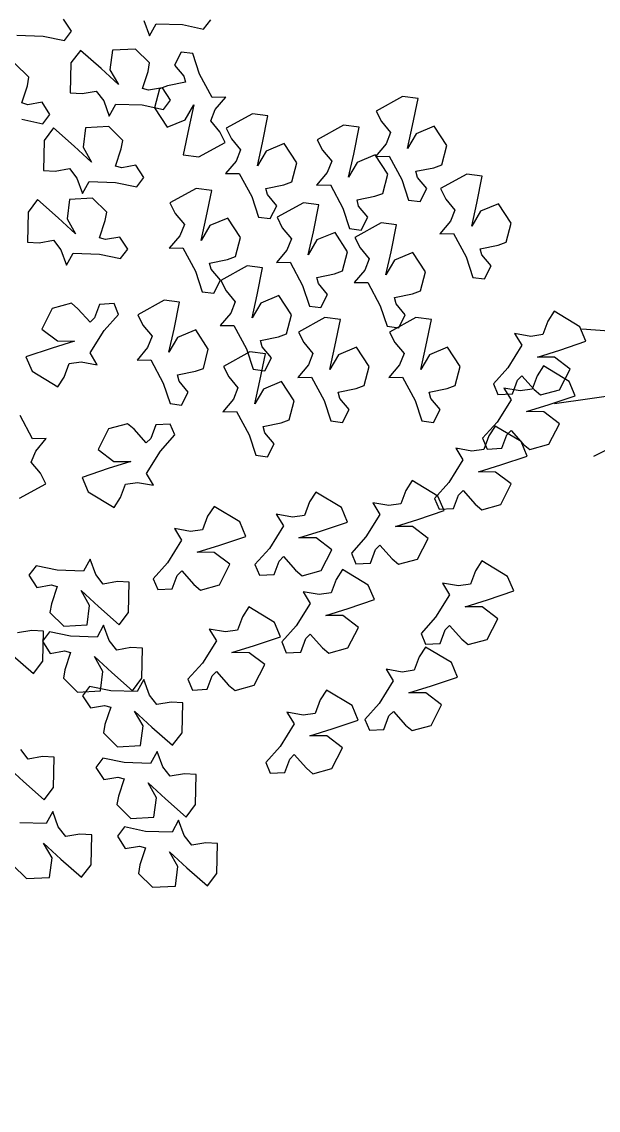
# Model space of a CAD drawing. Header units: inches. Extents: x 99023 to 109265, y 17199 to 18675.
# Drawn here: x 103479.07 to 103483.22, y 18121.96 to 18129.79 of the extents above; entities that cross this region are included whole.
import ezdxf

# ---------------------------------------------------------------- set-up
doc = ezdxf.new("R2010")
doc.units = ezdxf.units.IN
doc.layers.get('0').update_dxf_attribs({"color": 255})
doc.layers.add('HAT', color=8, linetype='Continuous')

# ---------------------------------------------------------------- blocks, each defined once
blk = doc.blocks.new('RTHTRHTRJ')
at = {"layer": 'HAT', "linetype": 'ByBlock'}
h = blk.add_hatch(dxfattribs=at)
h.set_pattern_fill('ANSI37', color=256, scale=15)
h.set_pattern_definition([(45, (-247990.6225, -54534.0869), (-1.325825215, 1.325825215), []), (135, (-247990.6225, -54534.0869), (-1.325825215, -1.325825215), [])])
h.paths.add_polyline_path([(103395.3441, 17979.4388), (103410.3441, 17979.4388), (103410.3441, 17988.4388), (103395.3441, 17988.4388)])
edge = h.paths.add_edge_path()
edge.add_arc((103590.3441, 18066.4388), 6, 0, 360)
edge = h.paths.add_edge_path()
edge.add_arc((103434.3441, 18066.4388), 6, 0, 360)
edge = h.paths.add_edge_path()
edge.add_arc((103590.3441, 18175.9388), 6, 0, 360)
edge = h.paths.add_edge_path()
edge.add_arc((103434.3441, 18175.9388), 6, 0, 360)
edge = h.paths.add_edge_path()
edge.add_arc((103962.3441, 17926.6054), 6, 0, 360)
edge = h.paths.add_edge_path()
edge.add_arc((103962.3441, 17769.4388), 6, 0, 360)
edge = h.paths.add_edge_path()
edge.add_arc((103737.559, 17769.4388), 6, 0, 360)
edge = h.paths.add_edge_path()
edge.add_arc((103879.8441, 17851.9388), 6, 0, 360)
edge = h.paths.add_edge_path()
edge.add_arc((103756.8826, 17851.9388), 6, 0, 360)
edge = h.paths.add_edge_path()
edge.add_arc((103657.8441, 17851.9388), 6, 0, 360)
h.paths.add_polyline_path([(103884.3441, 17979.4388), (103866.3441, 17979.4388), (103866.3441, 17988.4388), (103884.3441, 17988.4388)])
h.paths.add_polyline_path([(103743.3826, 17979.4388), (103761.3826, 17979.4388), (103761.3826, 17988.4388), (103743.3826, 17988.4388)])
h.paths.add_polyline_path([(103578.3441, 17979.4388), (103593.3441, 17979.4388), (103593.3441, 17988.4388), (103578.3441, 17988.4388)])
h.paths.add_polyline_path([(103395.3441, 17847.4388), (103410.3441, 17847.4388), (103410.3441, 17856.4388), (103395.3441, 17856.4388)])
h.paths.add_polyline_path([(103578.3441, 17862.4388), (103578.3441, 17847.4388), (103587.3441, 17847.4388), (103587.3441, 17862.4388)])
h.paths.add_polyline_path([(103875.3441, 18261.4388), (103875.3441, 18243.4388), (103884.3441, 18243.4388), (103884.3441, 18261.4388)])
h.paths.add_polyline_path([(103752.3826, 18261.4388), (103752.3826, 18243.4388), (103761.3826, 18243.4388), (103761.3826, 18261.4388)])
h.paths.add_polyline_path([(103578.3441, 18258.4388), (103578.3441, 18243.4388), (103587.3441, 18243.4388), (103587.3441, 18258.4388)])
h.paths.add_polyline_path([(103494.3441, 18258.4388), (103494.3441, 18243.4388), (103503.3441, 18243.4388), (103503.3441, 18258.4388)])
h.paths.add_polyline_path([(103311.3441, 18258.4388), (103311.3441, 18243.4388), (103320.3441, 18243.4388), (103320.3441, 18258.4388)])
h.paths.add_polyline_path([(103197.3441, 18171.4388), (103215.3441, 18171.4388), (103215.3441, 18180.4388), (103197.3441, 18180.4388)])
h.paths.add_polyline_path([(103206.3441, 18006.4388), (103206.3441, 17991.4388), (103215.3441, 17991.4388), (103215.3441, 18006.4388)])
h.paths.add_polyline_path([(103206.3441, 17862.4388), (103206.3441, 17847.4388), (103215.3441, 17847.4388), (103215.3441, 17862.4388)])
h.paths.add_polyline_path([(103020.3441, 17862.4388), (103020.3441, 17847.4388), (103029.3441, 17847.4388), (103029.3441, 17862.4388)])
h.paths.add_polyline_path([(103020.3441, 18006.4388), (103020.3441, 17991.4388), (103029.3441, 17991.4388), (103029.3441, 18006.4388)])
h.paths.add_polyline_path([(103020.3441, 18189.4388), (103020.3441, 18171.4388), (103029.3441, 18171.4388), (103029.3441, 18189.4388)])
h.paths.add_polyline_path([(103020.3441, 18414.4388), (103020.3441, 18399.4388), (103029.3441, 18399.4388), (103029.3441, 18414.4388)])
h.paths.add_polyline_path([(103311.3441, 18405.4388), (103326.3441, 18405.4388), (103326.3441, 18414.4388), (103311.3441, 18414.4388)])
h.paths.add_polyline_path([(103200.3441, 18405.4388), (103215.3441, 18405.4388), (103215.3441, 18414.4388), (103200.3441, 18414.4388)])
h.paths.add_polyline_path([(103488.3441, 18405.4388), (103503.3441, 18405.4388), (103503.3441, 18414.4388), (103488.3441, 18414.4388)])
h.paths.add_polyline_path([(103578.3441, 18405.4388), (103593.3441, 18405.4388), (103593.3441, 18414.4388), (103578.3441, 18414.4388)])
h.paths.add_polyline_path([(103869.3441, 18405.4388), (103884.3441, 18405.4388), (103884.3441, 18414.4388), (103869.3441, 18414.4388)])
h.paths.add_polyline_path([(103746.3826, 18405.4388), (103761.3826, 18405.4388), (103761.3826, 18414.4388), (103746.3826, 18414.4388)])
blk = doc.blocks.new('z_83')
at = {"color": 92, "linetype": 'Continuous'}
for p, q in [((-222.2, -261.8), (-302.15, -256.44)), ((-236.25, -278.22), (-314.09, -288.96)), ((-241.33, -284.16), (-297.03, -312.02))]:
    blk.add_line(p, q, dxfattribs=at)
blk = doc.blocks.new('z_75')
at = {"color": 16, "linetype": 'Continuous'}
for p, q in [((29.76, 294.67), (22.49, 305.88)), ((96.13, 304.58), (101.26, 290.48)), ((101.26, 290.48), (107.33, 301.48)), ((107.33, 301.48), (131.55, 300.7)), ((131.55, 300.7), (150.95, 296.62)), ((150.95, 296.62), (157.44, 305.18)), ((-20.35, 290.97), (3.87, 290.19)), ((3.87, 290.19), (23.27, 286.11)), ((23.27, 286.11), (29.76, 294.67)), ((37.97, 277.03), (29.29, 265.57)), ((56.92, 260.34), (37.97, 277.03)), ((67.37, 277.14), (65.07, 259.29)), ((88.51, 278.28), (67.37, 277.14)), ((101.37, 265.57), (88.51, 278.28)), ((130.41, 275.54), (124.34, 263.63)), ((141.07, 274.19), (130.41, 275.54)), ((147.24, 255.35), (141.07, 274.19)), ((-9.17, 252.41), (-22.04, 265.11)), ((29.29, 265.57), (28.72, 238.01)), ((72.82, 245.65), (56.92, 260.34)), ((100.07, 257.85), (101.37, 265.57)), ((124.34, 263.63), (132.77, 253.52)), ((-10.47, 244.69), (-9.17, 252.41)), ((65.07, 259.29), (72.82, 245.65)), ((94.78, 242.01), (100.07, 257.85)), ((132.77, 253.52), (134.23, 247.89)), ((158.67, 233.98), (147.24, 255.35)), ((-15.76, 228.84), (-10.47, 244.69)), ((39.49, 237.42), (52.47, 239.66)), ((52.47, 239.66), (59.32, 230.89)), ((100.39, 240.46), (94.78, 242.01)), ((113.36, 242.7), (100.39, 240.46)), ((110.53, 241.81), (105.96, 224.32)), ((117.86, 244.55), (110.53, 241.81)), ((120.63, 231.49), (113.36, 242.7)), ((134.23, 247.89), (117.86, 244.55)), ((28.72, 238.01), (39.49, 237.42)), ((59.32, 230.89), (64.45, 216.79)), ((114.14, 222.93), (120.63, 231.49)), ((171.23, 234.23), (158.67, 233.98)), ((161.59, 222.73), (171.23, 234.23)), ((333.25, 234.66), (309.1, 221.37)), ((347.51, 232.87), (333.25, 234.66)), ((342.53, 208.12), (347.51, 232.87)), ((-10.16, 227.29), (-15.76, 228.84)), ((2.81, 229.54), (-10.16, 227.29)), ((10.09, 218.33), (2.81, 229.54)), ((64.45, 216.79), (70.52, 227.8)), ((70.52, 227.8), (94.74, 227.01)), ((94.74, 227.01), (114.14, 222.93)), ((105.96, 224.32), (117.51, 206.59)), ((134.12, 213.52), (142.06, 227.05)), ((142.06, 227.05), (137.28, 205.93)), ((157.42, 212.42), (161.59, 222.73)), ((309.1, 221.37), (313.97, 211.75)), ((-15.8, 213.85), (3.6, 209.77)), ((3.6, 209.77), (10.09, 218.33)), ((117.51, 206.59), (134.12, 213.52)), ((165.85, 202.3), (157.42, 212.42)), ((195.7, 218.9), (171.55, 205.61)), ((209.97, 217.1), (195.7, 218.9)), ((204.99, 192.35), (209.97, 217.1)), ((313.97, 211.75), (322.4, 201.63)), ((13.4, 206), (4.71, 194.54)), ((32.34, 189.31), (13.4, 206)), ((42.79, 206.11), (40.49, 188.26)), ((63.93, 207.25), (42.79, 206.11)), ((76.79, 194.54), (63.93, 207.25)), ((137.28, 205.93), (132.3, 181.18)), ((170.72, 192.68), (165.85, 202.3)), ((171.55, 205.61), (176.42, 195.98)), ((279.24, 208.39), (255.09, 195.1)), ((293.51, 206.59), (279.24, 208.39)), ((288.53, 181.84), (293.51, 206.59)), ((322.4, 201.63), (318.22, 191.32)), ((337.76, 187), (342.53, 208.12)), ((345.7, 200.53), (337.76, 187)), ((362.31, 207.46), (345.7, 200.53)), ((373.86, 189.73), (362.31, 207.46)), ((4.71, 194.54), (4.14, 166.99)), ((75.49, 186.82), (76.79, 194.54)), ((146.57, 179.39), (170.72, 192.68)), ((176.42, 195.98), (184.85, 185.87)), ((200.21, 171.23), (204.99, 192.35)), ((224.76, 191.7), (208.15, 184.77)), ((236.32, 173.97), (224.76, 191.7)), ((255.09, 195.1), (259.96, 185.47)), ((318.22, 191.32), (308.58, 179.82)), ((369.29, 172.24), (373.86, 189.73)), ((48.24, 174.62), (32.34, 189.31)), ((40.49, 188.26), (48.24, 174.62)), ((70.21, 170.98), (75.49, 186.82)), ((132.3, 181.18), (146.57, 179.39)), ((184.85, 185.87), (180.68, 175.55)), ((208.15, 184.77), (200.21, 171.23)), ((259.96, 185.47), (268.39, 175.36)), ((283.75, 160.72), (288.53, 181.84)), ((308.3, 181.19), (291.69, 174.26)), ((319.86, 163.46), (308.3, 181.19)), ((308.58, 179.82), (321.15, 180.07)), ((321.15, 180.07), (332.58, 158.7)), ((75.81, 169.43), (70.21, 170.98)), ((88.78, 171.67), (75.81, 169.43)), ((96.05, 160.46), (88.78, 171.67)), ((180.68, 175.55), (171.04, 164.05)), ((231.74, 156.47), (236.32, 173.97)), ((268.39, 175.36), (264.22, 165.04)), ((291.69, 174.26), (283.75, 160.72)), ((361.95, 169.5), (369.29, 172.24)), ((4.14, 166.99), (14.91, 166.39)), ((14.91, 166.39), (27.89, 168.63)), ((27.89, 168.63), (34.74, 159.86)), ((34.74, 159.86), (39.87, 145.77)), ((89.56, 151.9), (96.05, 160.46)), ((171.04, 164.05), (183.6, 164.3)), ((183.6, 164.3), (195.03, 142.93)), ((264.22, 165.04), (254.58, 153.55)), ((315.28, 145.96), (319.86, 163.46)), ((345.58, 166.16), (361.95, 169.5)), ((347.05, 160.53), (345.58, 166.16)), ((355.48, 150.42), (347.05, 160.53)), ((392.21, 163.63), (368.06, 150.34)), ((406.47, 161.84), (392.21, 163.63)), ((401.49, 137.09), (406.47, 161.84)), ((39.87, 145.77), (45.94, 156.77)), ((45.94, 156.77), (70.16, 155.98)), ((70.16, 155.98), (89.56, 151.9)), ((144.12, 150.46), (119.97, 137.18)), ((158.38, 148.67), (144.12, 150.46)), ((208.04, 150.39), (224.41, 153.74)), ((209.5, 144.77), (208.04, 150.39)), ((224.41, 153.74), (231.74, 156.47)), ((254.58, 153.55), (267.14, 153.79)), ((267.14, 153.79), (278.57, 132.42)), ((332.58, 158.7), (338.74, 139.85)), ((349.4, 138.52), (355.48, 150.42)), ((368.06, 150.34), (372.93, 140.72)), ((-1.32, 140.22), (-10, 128.77)), ((17.62, 123.54), (-1.32, 140.22)), ((28.08, 140.34), (25.78, 122.49)), ((49.21, 141.48), (28.08, 140.34)), ((62.08, 128.77), (49.21, 141.48)), ((153.41, 123.92), (158.38, 148.67)), ((195.03, 142.93), (201.2, 124.09)), ((217.93, 134.65), (209.5, 144.77)), ((291.58, 139.89), (307.95, 143.23)), ((293.04, 134.26), (291.58, 139.89)), ((307.95, 143.23), (315.28, 145.96)), ((338.74, 139.85), (349.4, 138.52)), ((372.93, 140.72), (381.36, 130.61)), ((119.97, 137.18), (124.84, 127.55)), ((211.86, 122.75), (217.93, 134.65)), ((242.37, 137.3), (218.23, 124.01)), ((256.64, 135.51), (242.37, 137.3)), ((251.66, 110.76), (256.64, 135.51)), ((278.57, 132.42), (284.74, 113.58)), ((301.47, 124.15), (293.04, 134.26)), ((381.36, 130.61), (377.19, 120.29)), ((396.72, 115.97), (401.49, 137.09)), ((421.27, 136.43), (404.66, 129.5)), ((432.82, 118.7), (421.27, 136.43)), ((-10, 128.77), (-10.57, 101.21)), ((33.53, 108.84), (17.62, 123.54)), ((25.78, 122.49), (33.53, 108.84)), ((55.49, 105.2), (60.78, 121.05)), ((60.78, 121.05), (62.08, 128.77)), ((124.84, 127.55), (133.27, 117.44)), ((148.63, 102.8), (153.41, 123.92)), ((173.18, 123.26), (156.57, 116.34)), ((184.73, 105.53), (173.18, 123.26)), ((201.2, 124.09), (211.86, 122.75)), ((218.23, 124.01), (223.09, 114.39)), ((295.4, 112.24), (301.47, 124.15)), ((377.19, 120.29), (367.55, 108.79)), ((404.66, 129.5), (396.72, 115.97)), ((133.27, 117.44), (129.1, 107.12)), ((156.57, 116.34), (148.63, 102.8)), ((223.09, 114.39), (231.52, 104.27)), ((246.88, 89.64), (251.66, 110.76)), ((271.43, 110.1), (254.83, 103.17)), ((282.99, 92.37), (271.43, 110.1)), ((284.74, 113.58), (295.4, 112.24)), ((313.63, 118.88), (289.48, 105.59)), ((327.89, 117.08), (313.63, 118.88)), ((322.91, 92.34), (327.89, 117.08)), ((428.25, 101.21), (432.82, 118.7)), ((-10.57, 101.21), (0.2, 100.61)), ((0.2, 100.61), (13.17, 102.86)), ((13.17, 102.86), (20.02, 94.09)), ((61.09, 103.65), (55.49, 105.2)), ((74.07, 105.9), (61.09, 103.65)), ((81.34, 94.69), (74.07, 105.9)), ((129.1, 107.12), (119.46, 95.62)), ((180.16, 88.04), (184.73, 105.53)), ((231.52, 104.27), (227.35, 93.96)), ((254.83, 103.17), (246.88, 89.64)), ((289.48, 105.59), (294.35, 95.96)), ((367.55, 108.79), (380.11, 109.04)), ((380.11, 109.04), (391.54, 87.67)), ((420.92, 98.47), (428.25, 101.21)), ((20.02, 94.09), (25.16, 79.99)), ((25.16, 79.99), (31.23, 90.99)), ((31.23, 90.99), (55.45, 90.21)), ((55.45, 90.21), (74.85, 86.13)), ((74.85, 86.13), (81.34, 94.69)), ((119.46, 95.62), (132.02, 95.87)), ((132.02, 95.87), (143.45, 74.5)), ((227.35, 93.96), (217.71, 82.46)), ((278.42, 74.87), (282.99, 92.37)), ((294.35, 95.96), (302.78, 85.85)), ((318.14, 71.21), (322.91, 92.34)), ((342.69, 91.68), (326.08, 84.75)), ((354.24, 73.95), (342.69, 91.68)), ((404.55, 95.13), (420.92, 98.47)), ((406.01, 89.5), (404.55, 95.13)), ((156.46, 81.96), (172.83, 85.31)), ((157.92, 76.34), (156.46, 81.96)), ((172.83, 85.31), (180.16, 88.04)), ((217.71, 82.46), (230.28, 82.71)), ((230.28, 82.71), (241.71, 61.34)), ((302.78, 85.85), (298.61, 75.53)), ((326.08, 84.75), (318.14, 71.21)), ((391.54, 87.67), (397.71, 68.83)), ((414.44, 79.39), (406.01, 89.5)), ((143.45, 74.5), (149.62, 55.66)), ((166.35, 66.22), (157.92, 76.34)), ((190.8, 79.43), (166.65, 66.15)), ((205.06, 77.64), (190.8, 79.43)), ((200.08, 52.89), (205.06, 77.64)), ((254.71, 68.8), (271.08, 72.14)), ((271.08, 72.14), (278.42, 74.87)), ((298.61, 75.53), (288.97, 64.04)), ((349.67, 56.45), (354.24, 73.95)), ((408.37, 67.49), (414.44, 79.39)), ((160.28, 54.32), (166.35, 66.22)), ((166.65, 66.15), (171.51, 56.52)), ((241.71, 61.34), (247.87, 42.49)), ((256.17, 63.17), (254.71, 68.8)), ((264.6, 53.06), (256.17, 63.17)), ((288.97, 64.04), (301.53, 64.29)), ((301.53, 64.29), (312.96, 42.91)), ((397.71, 68.83), (408.37, 67.49)), ((149.62, 55.66), (160.28, 54.32)), ((171.51, 56.52), (179.95, 46.41)), ((195.31, 31.77), (200.08, 52.89)), ((219.85, 52.23), (203.25, 45.31)), ((231.41, 34.5), (219.85, 52.23)), ((258.53, 41.15), (264.6, 53.06)), ((325.97, 50.38), (342.33, 53.72)), ((327.43, 44.75), (325.97, 50.38)), ((342.33, 53.72), (349.67, 56.45)), ((12.22, 40.36), (2.65, 21.48)), ((29.66, 45.14), (12.22, 40.36)), ((35.69, 40.16), (29.66, 45.14)), ((46.77, 27.66), (35.69, 40.16)), ((55.46, 44.09), (50.92, 31.73)), ((68.8, 44.78), (55.46, 44.09)), ((72.97, 34.88), (68.8, 44.78)), ((114.64, 47.85), (90.49, 34.56)), ((128.9, 46.05), (114.64, 47.85)), ((123.92, 21.3), (128.9, 46.05)), ((179.95, 46.41), (175.78, 36.09)), ((203.25, 45.31), (195.31, 31.77)), ((247.87, 42.49), (258.53, 41.15)), ((312.96, 42.91), (319.12, 24.07)), ((335.86, 34.64), (327.43, 44.75)), ((50.92, 31.73), (46.77, 27.66)), ((59.74, 20.12), (72.97, 34.88)), ((90.49, 34.56), (95.36, 24.93)), ((175.78, 36.09), (166.13, 24.59)), ((226.84, 17.01), (231.41, 34.5)), ((262.05, 32.03), (237.9, 18.74)), ((276.31, 30.23), (262.05, 32.03)), ((271.33, 5.48), (276.31, 30.23)), ((345.53, 32.03), (321.39, 18.74)), ((329.78, 22.73), (335.86, 34.64)), ((359.8, 30.23), (345.53, 32.03)), ((354.82, 5.48), (359.8, 30.23)), ((472.37, 37.73), (466.47, 28.7)), ((495.95, 23.46), (472.37, 37.73)), ((2.65, 21.48), (16.95, 10.57)), ((46.95, -0.46), (59.74, 20.12)), ((95.36, 24.93), (103.79, 14.82)), ((119.15, 0.18), (123.92, 21.3)), ((143.7, 20.65), (127.09, 13.72)), ((155.25, 2.92), (143.7, 20.65)), ((166.13, 24.59), (178.7, 24.84)), ((178.7, 24.84), (190.13, 3.47)), ((319.12, 24.07), (329.78, 22.73)), ((466.47, 28.7), (461.92, 16.34)), ((501.53, 10.21), (495.95, 23.46)), ((32.64, 10.46), (11.96, 4.03)), ((16.95, 10.57), (32.64, 10.46)), ((103.79, 14.82), (99.62, 4.5)), ((127.09, 13.72), (119.15, 0.18)), ((203.13, 10.93), (219.5, 14.28)), ((204.6, 5.31), (203.13, 10.93)), ((219.5, 14.28), (226.84, 17.01)), ((237.9, 18.74), (242.77, 9.11)), ((321.39, 18.74), (326.25, 9.11)), ((450.9, 14.79), (436.13, 17.39)), ((436.13, 17.39), (442.62, 6.64)), ((461.92, 16.34), (450.9, 14.79)), ((477.61, 2.15), (501.53, 10.21)), ((11.96, 4.03), (-11.96, -4.03)), ((99.62, 4.5), (89.98, -6.99)), ((150.68, -14.58), (155.25, 2.92)), ((193.27, 0.49), (169.13, -12.79)), ((190.13, 3.47), (196.3, -15.37)), ((207.54, -1.3), (193.27, 0.49)), ((213.03, -4.81), (204.6, 5.31)), ((242.77, 9.11), (251.2, -1)), ((266.56, -15.64), (271.33, 5.48)), ((291.11, 4.83), (274.5, -2.1)), ((302.66, -12.91), (291.11, 4.83)), ((326.25, 9.11), (334.68, -1)), ((350.04, -15.64), (354.82, 5.48)), ((374.59, 4.83), (357.98, -2.1)), ((386.15, -12.91), (374.59, 4.83)), ((442.62, 6.64), (429.83, -13.95)), ((456.93, -4.28), (477.61, 2.15)), ((-11.96, -4.03), (-6.38, -17.28)), ((27.65, -10.16), (38.67, -8.61)), ((38.67, -8.61), (53.44, -11.22)), ((53.44, -11.22), (46.95, -0.46)), ((89.98, -6.99), (102.54, -6.74)), ((102.54, -6.74), (113.97, -28.12)), ((202.56, -26.05), (207.54, -1.3)), ((206.95, -16.71), (213.03, -4.81)), ((251.2, -1), (247.03, -11.32)), ((274.5, -2.1), (266.56, -15.64)), ((334.68, -1), (330.51, -11.32)), ((357.98, -2.1), (350.04, -15.64)), ((472.62, -4.39), (456.93, -4.28)), ((486.93, -15.31), (472.62, -4.39)), ((-6.38, -17.28), (17.2, -31.55)), ((23.1, -22.52), (27.65, -10.16)), ((126.98, -20.66), (143.35, -17.31)), ((143.35, -17.31), (150.68, -14.58)), ((169.13, -12.79), (173.99, -22.42)), ((196.3, -15.37), (206.95, -16.71)), ((247.03, -11.32), (237.39, -22.82)), ((298.09, -30.4), (302.66, -12.91)), ((330.51, -11.32), (320.87, -22.82)), ((381.57, -30.4), (386.15, -12.91)), ((429.83, -13.95), (416.59, -28.71)), ((462.56, -12.28), (456.66, -21.31)), ((486.14, -26.55), (462.56, -12.28)), ((477.35, -34.18), (486.93, -15.31)), ((17.2, -31.55), (23.1, -22.52)), ((113.97, -28.12), (120.14, -46.96)), ((128.44, -26.28), (126.98, -20.66)), ((136.87, -36.39), (128.44, -26.28)), ((173.99, -22.42), (182.42, -32.53)), ((197.79, -47.17), (202.56, -26.05)), ((222.33, -26.71), (205.72, -33.63)), ((233.89, -44.44), (222.33, -26.71)), ((237.39, -22.82), (249.95, -22.57)), ((249.95, -22.57), (261.38, -43.94)), ((320.87, -22.82), (333.43, -22.57)), ((333.43, -22.57), (344.87, -43.94)), ((416.59, -28.71), (420.77, -38.61)), ((434.11, -37.91), (438.65, -25.56)), ((438.65, -25.56), (442.8, -21.48)), ((442.8, -21.48), (453.87, -33.98)), ((456.66, -21.31), (452.12, -33.67)), ((491.72, -39.8), (486.14, -26.55)), ((130.8, -48.3), (136.87, -36.39)), ((182.42, -32.53), (178.26, -42.85)), ((205.72, -33.63), (197.79, -47.17)), ((274.39, -36.48), (290.75, -33.13)), ((275.85, -42.1), (274.39, -36.48)), ((290.75, -33.13), (298.09, -30.4)), ((357.87, -36.48), (374.24, -33.13)), ((359.34, -42.1), (357.87, -36.48)), ((374.24, -33.13), (381.57, -30.4)), ((420.77, -38.61), (434.11, -37.91)), ((441.1, -35.21), (426.32, -32.61)), ((426.32, -32.61), (432.81, -43.37)), ((452.12, -33.67), (441.1, -35.21)), ((453.87, -33.98), (459.91, -38.97)), ((459.91, -38.97), (477.35, -34.18)), ((467.8, -47.86), (491.72, -39.8)), ((120.14, -46.96), (130.8, -48.3)), ((178.26, -42.85), (168.61, -54.35)), ((229.32, -61.93), (233.89, -44.44)), ((261.38, -43.94), (267.55, -62.78)), ((284.28, -52.22), (275.85, -42.1)), ((344.87, -43.94), (351.03, -62.78)), ((367.76, -52.22), (359.34, -42.1)), ((432.81, -43.37), (420.02, -63.95)), ((447.12, -54.29), (467.8, -47.86)), ((-5.88, -79.19), (-17.31, -57.81)), ((168.61, -54.35), (181.18, -54.1)), ((181.18, -54.1), (192.61, -75.47)), ((278.2, -64.12), (284.28, -52.22)), ((361.69, -64.12), (367.76, -52.22)), ((462.81, -54.4), (447.12, -54.29)), ((477.12, -65.32), (462.81, -54.4)), ((81.24, -65.38), (63.8, -70.17)), ((87.27, -70.37), (81.24, -65.38)), ((107.04, -66.44), (102.49, -78.79)), ((120.38, -65.74), (107.04, -66.44)), ((124.55, -75.65), (120.38, -65.74)), ((205.61, -68.01), (221.98, -64.67)), ((207.08, -73.64), (205.61, -68.01)), ((221.98, -64.67), (229.32, -61.93)), ((267.55, -62.78), (278.2, -64.12)), ((351.03, -62.78), (361.69, -64.12)), ((420.02, -63.95), (406.79, -78.71)), ((418.36, -67.55), (412.46, -76.57)), ((441.95, -81.82), (418.36, -67.55)), ((467.54, -84.19), (477.12, -65.32)), ((6.68, -78.94), (-5.88, -79.19)), ((-2.96, -90.43), (6.68, -78.94)), ((63.8, -70.17), (54.22, -89.05)), ((98.35, -82.87), (87.27, -70.37)), ((102.49, -78.79), (98.35, -82.87)), ((111.32, -90.41), (124.55, -75.65)), ((192.61, -75.47), (198.77, -94.31)), ((215.51, -83.75), (207.08, -73.64)), ((406.79, -78.71), (410.96, -88.62)), ((412.46, -76.57), (407.92, -88.93)), ((424.3, -87.92), (428.85, -75.57)), ((428.85, -75.57), (432.99, -71.49)), ((432.99, -71.49), (444.07, -83.99)), ((54.22, -89.05), (68.53, -99.96)), ((209.43, -95.65), (215.51, -83.75)), ((396.9, -90.48), (382.12, -87.88)), ((382.12, -87.88), (388.62, -98.64)), ((407.92, -88.93), (396.9, -90.48)), ((410.96, -88.62), (424.3, -87.92)), ((447.53, -95.06), (441.95, -81.82)), ((444.07, -83.99), (450.1, -88.98)), ((450.1, -88.98), (467.54, -84.19)), ((-7.13, -100.75), (-2.96, -90.43)), ((98.52, -110.99), (111.32, -90.41)), ((198.77, -94.31), (209.43, -95.65)), ((388.62, -98.64), (375.83, -119.22)), ((423.6, -103.13), (447.53, -95.06)), ((1.3, -110.86), (-7.13, -100.75)), ((63.54, -106.5), (39.62, -114.56)), ((84.22, -100.07), (63.54, -106.5)), ((68.53, -99.96), (84.22, -100.07)), ((402.92, -109.55), (423.6, -103.13)), ((418.62, -109.66), (402.92, -109.55)), ((432.92, -120.58), (418.62, -109.66)), ((6.17, -120.49), (1.3, -110.86)), ((39.62, -114.56), (45.2, -127.81)), ((79.22, -120.69), (90.24, -119.14)), ((90.24, -119.14), (105.02, -121.75)), ((105.02, -121.75), (98.52, -110.99)), ((342.21, -117.56), (336.31, -126.59)), ((365.79, -131.82), (342.21, -117.56)), ((375.83, -119.22), (362.59, -133.98)), ((-17.98, -133.78), (6.17, -120.49)), ((45.2, -127.81), (68.78, -142.08)), ((74.68, -133.05), (79.22, -120.69)), ((253.82, -128.07), (247.92, -137.09)), ((277.4, -142.34), (253.82, -128.07)), ((336.31, -126.59), (331.76, -138.94)), ((384.65, -130.83), (388.79, -126.75)), ((388.79, -126.75), (399.87, -139.26)), ((423.34, -139.46), (432.92, -120.58)), ((68.78, -142.08), (74.68, -133.05)), ((247.92, -137.09), (243.37, -149.45)), ((320.74, -140.49), (305.97, -137.89)), ((305.97, -137.89), (312.46, -148.64)), ((331.76, -138.94), (320.74, -140.49)), ((362.59, -133.98), (366.76, -143.88)), ((371.37, -145.07), (365.79, -131.82)), ((380.11, -143.19), (384.65, -130.83)), ((399.87, -139.26), (405.9, -144.24)), ((405.9, -144.24), (423.34, -139.46)), ((160.47, -141.23), (154.57, -150.26)), ((184.05, -155.5), (160.47, -141.23)), ((232.35, -151), (217.57, -148.4)), ((217.57, -148.4), (224.07, -159.16)), ((243.37, -149.45), (232.35, -151)), ((282.98, -155.58), (277.4, -142.34)), ((312.46, -148.64), (299.67, -169.23)), ((347.45, -153.14), (371.37, -145.07)), ((366.76, -143.88), (380.11, -143.19)), ((154.57, -150.26), (150.02, -162.62)), ((189.63, -168.75), (184.05, -155.5)), ((224.07, -159.16), (211.28, -179.74)), ((259.05, -163.65), (282.98, -155.58)), ((326.77, -159.56), (347.45, -153.14)), ((342.46, -159.67), (326.77, -159.56)), ((356.76, -170.59), (342.46, -159.67)), ((139, -164.17), (124.22, -161.57)), ((124.22, -161.57), (130.72, -172.32)), ((150.02, -162.62), (139, -164.17)), ((165.71, -176.82), (189.63, -168.75)), ((238.38, -170.07), (259.05, -163.65)), ((299.67, -169.23), (286.43, -183.99)), ((130.72, -172.32), (117.93, -192.91)), ((145.03, -183.24), (165.71, -176.82)), ((254.07, -170.18), (238.38, -170.07)), ((268.37, -181.1), (254.07, -170.18)), ((308.49, -180.84), (312.64, -176.76)), ((312.64, -176.76), (323.72, -189.26)), ((347.19, -189.46), (356.76, -170.59)), ((46.98, -189.6), (40.91, -200.6)), ((52.11, -203.7), (46.98, -189.6)), ((160.72, -183.35), (145.03, -183.24)), ((175.02, -194.27), (160.72, -183.35)), ((211.28, -179.74), (198.04, -194.5)), ((220.1, -191.35), (224.25, -187.27)), ((224.25, -187.27), (235.32, -199.78)), ((258.8, -199.98), (268.37, -181.1)), ((286.43, -183.99), (290.61, -193.89)), ((303.95, -193.2), (308.49, -180.84)), ((323.72, -189.26), (329.75, -194.25)), ((329.75, -194.25), (347.19, -189.46)), ((-2.71, -195.73), (-9.2, -204.29)), ((16.69, -199.81), (-2.71, -195.73)), ((117.93, -192.91), (104.69, -207.67)), ((165.44, -213.14), (175.02, -194.27)), ((198.04, -194.5), (202.21, -204.4)), ((215.56, -203.71), (220.1, -191.35)), ((278.34, -199.15), (272.44, -208.18)), ((301.92, -213.42), (278.34, -199.15)), ((290.61, -193.89), (303.95, -193.2)), ((406.08, -191.24), (400.17, -200.27)), ((429.66, -205.51), (406.08, -191.24)), ((-9.2, -204.29), (-1.93, -215.51)), ((40.91, -200.6), (16.69, -199.81)), ((58.96, -212.46), (52.11, -203.7)), ((104.69, -207.67), (108.86, -217.57)), ((122.21, -216.88), (126.75, -204.52)), ((126.75, -204.52), (130.89, -200.44)), ((130.89, -200.44), (141.97, -212.94)), ((202.21, -204.4), (215.56, -203.71)), ((235.32, -199.78), (241.36, -204.76)), ((241.36, -204.76), (258.8, -199.98)), ((272.44, -208.18), (267.9, -220.54)), ((400.17, -200.27), (395.63, -212.63)), ((435.24, -218.76), (429.66, -205.51)), ((-1.93, -215.51), (11.04, -213.26)), ((11.04, -213.26), (16.65, -214.81)), ((16.65, -214.81), (11.36, -230.66)), ((46.36, -232.09), (38.61, -218.45)), ((38.61, -218.45), (54.51, -233.15)), ((71.94, -210.22), (58.96, -212.46)), ((82.71, -210.82), (71.94, -210.22)), ((82.14, -238.38), (82.71, -210.82)), ((108.86, -217.57), (122.21, -216.88)), ((141.97, -212.94), (148.01, -217.93)), ((148.01, -217.93), (165.44, -213.14)), ((256.87, -222.09), (242.1, -219.49)), ((242.1, -219.49), (248.59, -230.24)), ((307.5, -226.67), (301.92, -213.42)), ((384.61, -214.18), (369.83, -211.58)), ((369.83, -211.58), (376.33, -222.33)), ((395.63, -212.63), (384.61, -214.18)), ((411.31, -226.82), (435.24, -218.76)), ((267.9, -220.54), (256.87, -222.09)), ((283.58, -234.74), (307.5, -226.67)), ((376.33, -222.33), (363.54, -242.92)), ((390.63, -233.25), (411.31, -226.82)), ((11.36, -230.66), (10.06, -238.38)), ((10.06, -238.38), (22.92, -251.08)), ((44.06, -249.94), (46.36, -232.09)), ((54.51, -233.15), (73.46, -249.83)), ((73.46, -249.83), (82.14, -238.38)), ((192.37, -233.34), (186.47, -242.37)), ((215.96, -247.61), (192.37, -233.34)), ((248.59, -230.24), (235.8, -250.83)), ((262.9, -241.16), (283.58, -234.74)), ((406.33, -233.36), (390.63, -233.25)), ((420.63, -244.28), (406.33, -233.36)), ((186.47, -242.37), (181.93, -254.73)), ((221.54, -260.86), (215.96, -247.61)), ((278.59, -241.27), (262.9, -241.16)), ((292.9, -252.19), (278.59, -241.27)), ((363.54, -242.92), (350.3, -257.68)), ((411.05, -263.15), (420.63, -244.28)), ((-6.7, -254.97), (-19.67, -257.22)), ((4.07, -255.57), (-6.7, -254.97)), ((9.58, -256.25), (3.09, -264.81)), ((3.51, -283.13), (4.07, -255.57)), ((28.98, -260.33), (9.58, -256.25)), ((22.92, -251.08), (44.06, -249.94)), ((59.27, -250.12), (53.2, -261.12)), ((64.4, -264.21), (59.27, -250.12)), ((170.91, -256.28), (156.13, -253.67)), ((156.13, -253.67), (162.63, -264.43)), ((181.93, -254.73), (170.91, -256.28)), ((235.8, -250.83), (222.57, -265.59)), ((244.63, -262.44), (248.77, -258.36)), ((248.77, -258.36), (259.85, -270.86)), ((283.32, -271.06), (292.9, -252.19)), ((350.3, -257.68), (354.47, -267.58)), ((367.82, -266.89), (372.36, -254.53)), ((372.36, -254.53), (376.5, -250.45)), ((376.5, -250.45), (387.58, -262.95)), ((3.09, -264.81), (10.36, -276.03)), ((53.2, -261.12), (28.98, -260.33)), ((71.25, -272.98), (64.4, -264.21)), ((162.63, -264.43), (149.83, -285.01)), ((176.93, -275.35), (197.61, -268.92)), ((197.61, -268.92), (221.54, -260.86)), ((222.57, -265.59), (226.74, -275.49)), ((240.08, -274.8), (244.63, -262.44)), ((354.47, -267.58), (367.82, -266.89)), ((387.58, -262.95), (393.62, -267.94)), ((393.62, -267.94), (411.05, -263.15)), ((-24.12, -277.9), (-5.18, -294.58)), ((10.36, -276.03), (23.33, -273.78)), ((23.33, -273.78), (28.93, -275.33)), ((28.93, -275.33), (23.65, -291.17)), ((58.65, -292.61), (50.9, -278.97)), ((50.9, -278.97), (66.8, -293.67)), ((84.23, -270.74), (71.25, -272.98)), ((94.99, -271.34), (84.23, -270.74)), ((94.43, -298.89), (94.99, -271.34)), ((192.63, -275.46), (176.93, -275.35)), ((206.93, -286.38), (192.63, -275.46)), ((226.74, -275.49), (240.08, -274.8)), ((259.85, -270.86), (265.88, -275.85)), ((265.88, -275.85), (283.32, -271.06)), ((348.59, -279.21), (344.05, -291.57)), ((354.5, -270.19), (348.59, -279.21)), ((378.08, -284.45), (354.5, -270.19)), ((-5.18, -294.58), (3.51, -283.13)), ((149.83, -285.01), (136.6, -299.78)), ((197.35, -305.25), (206.93, -286.38)), ((383.66, -297.7), (378.08, -284.45)), ((23.65, -291.17), (22.34, -298.89)), ((22.34, -298.89), (35.21, -311.6)), ((56.35, -310.46), (58.65, -292.61)), ((66.8, -293.67), (85.74, -310.35)), ((85.74, -310.35), (94.43, -298.89)), ((154.12, -308.98), (158.66, -296.62)), ((158.66, -296.62), (162.8, -292.55)), ((162.8, -292.55), (173.88, -305.05)), ((333.03, -293.12), (318.25, -290.52)), ((318.25, -290.52), (324.75, -301.27)), ((344.05, -291.57), (333.03, -293.12)), ((359.73, -305.77), (383.66, -297.7)), ((46.39, -306.26), (39.9, -314.82)), ((65.79, -310.34), (46.39, -306.26)), ((96.08, -300.13), (90.01, -311.13)), ((101.21, -314.22), (96.08, -300.13)), ((136.6, -299.78), (140.77, -309.68)), ((140.77, -309.68), (154.12, -308.98)), ((173.88, -305.05), (179.91, -310.04)), ((179.91, -310.04), (197.35, -305.25)), ((324.75, -301.27), (311.96, -321.86)), ((339.05, -312.19), (359.73, -305.77)), ((35.21, -311.6), (56.35, -310.46)), ((39.9, -314.82), (47.17, -326.04)), ((90.01, -311.13), (65.79, -310.34)), ((108.06, -322.99), (101.21, -314.22)), ((257.72, -318.71), (253.18, -331.07)), ((263.63, -309.68), (257.72, -318.71)), ((287.21, -323.95), (263.63, -309.68)), ((354.75, -312.3), (339.05, -312.19)), ((369.05, -323.22), (354.75, -312.3)), ((47.17, -326.04), (60.14, -323.79)), ((60.14, -323.79), (65.74, -325.34)), ((65.74, -325.34), (60.46, -341.19)), ((95.46, -342.62), (87.71, -328.98)), ((87.71, -328.98), (103.61, -343.67)), ((121.04, -320.75), (108.06, -322.99)), ((131.81, -321.35), (121.04, -320.75)), ((131.24, -348.9), (131.81, -321.35)), ((292.79, -337.2), (287.21, -323.95)), ((311.96, -321.86), (298.72, -336.62)), ((320.78, -333.47), (324.92, -329.39)), ((324.92, -329.39), (336, -341.89)), ((359.47, -342.09), (369.05, -323.22)), ((242.16, -332.62), (227.38, -330.02)), ((227.38, -330.02), (233.88, -340.77)), ((253.18, -331.07), (242.16, -332.62)), ((268.86, -345.26), (292.79, -337.2)), ((298.72, -336.62), (302.89, -346.52)), ((316.24, -345.83), (320.78, -333.47)), ((60.46, -341.19), (59.16, -348.9)), ((59.16, -348.9), (72.02, -361.61)), ((93.16, -360.47), (95.46, -342.62)), ((103.61, -343.67), (122.56, -360.36)), ((122.56, -360.36), (131.24, -348.9)), ((233.88, -340.77), (221.09, -361.36)), ((248.18, -351.69), (268.86, -345.26)), ((302.89, -346.52), (316.24, -345.83)), ((336, -341.89), (342.04, -346.88)), ((342.04, -346.88), (359.47, -342.09)), ((263.88, -351.8), (248.18, -351.69)), ((278.18, -362.72), (263.88, -351.8)), ((-9.81, -373), (-16.66, -364.23)), ((72.02, -361.61), (93.16, -360.47)), ((108.37, -365.9), (102.3, -376.9)), ((113.5, -380), (108.37, -365.9)), ((221.09, -361.36), (207.85, -376.12)), ((229.91, -372.97), (234.05, -368.89)), ((234.05, -368.89), (245.13, -381.39)), ((268.6, -381.59), (278.18, -362.72)), ((-30.17, -378.98), (-14.26, -393.68)), ((3.16, -370.76), (-9.81, -373)), ((13.94, -371.36), (3.16, -370.76)), ((13.37, -398.91), (13.94, -371.36)), ((58.68, -372.03), (52.19, -380.6)), ((78.08, -376.12), (58.68, -372.03)), ((102.3, -376.9), (78.08, -376.12)), ((207.85, -376.12), (212.02, -386.02)), ((225.37, -385.32), (229.91, -372.97)), ((52.19, -380.6), (59.46, -391.81)), ((120.35, -388.77), (113.5, -380)), ((133.33, -386.52), (120.35, -388.77)), ((144.1, -387.12), (133.33, -386.52)), ((143.53, -414.68), (144.1, -387.12)), ((212.02, -386.02), (225.37, -385.32)), ((245.13, -381.39), (251.17, -386.38)), ((251.17, -386.38), (268.6, -381.59)), ((-14.26, -393.68), (4.68, -410.37)), ((4.68, -410.37), (13.37, -398.91)), ((59.46, -391.81), (72.43, -389.56)), ((72.43, -389.56), (78.04, -391.11)), ((78.04, -391.11), (72.75, -406.96)), ((107.75, -408.4), (100, -394.75)), ((100, -394.75), (115.9, -409.45)), ((72.75, -406.96), (71.45, -414.68)), ((105.44, -426.25), (107.75, -408.4)), ((71.45, -414.68), (84.31, -427.38)), ((115.9, -409.45), (134.85, -426.13)), ((134.85, -426.13), (143.53, -414.68)), ((12.59, -421.16), (6.53, -432.17)), ((17.73, -435.26), (12.59, -421.16)), ((84.31, -427.38), (105.44, -426.25)), ((128.04, -429.07), (121.97, -440.08)), ((133.17, -443.17), (128.04, -429.07)), ((6.53, -432.17), (-17.7, -431.38)), ((24.58, -444.03), (17.73, -435.26)), ((78.35, -435.21), (71.86, -443.77)), ((97.75, -439.29), (78.35, -435.21)), ((121.97, -440.08), (97.75, -439.29)), ((37.55, -441.79), (24.58, -444.03)), ((48.32, -442.39), (37.55, -441.79)), ((47.76, -469.94), (48.32, -442.39)), ((71.86, -443.77), (79.13, -454.98)), ((140.02, -451.94), (133.17, -443.17)), ((11.97, -463.66), (4.22, -450.02)), ((4.22, -450.02), (20.13, -464.71)), ((79.13, -454.98), (92.11, -452.74)), ((92.11, -452.74), (97.71, -454.29)), ((97.71, -454.29), (92.42, -470.14)), ((127.42, -471.57), (119.67, -457.93)), ((119.67, -457.93), (135.57, -472.62)), ((153, -449.7), (140.02, -451.94)), ((163.77, -450.3), (153, -449.7)), ((163.2, -477.85), (163.77, -450.3)), ((9.67, -481.51), (11.97, -463.66)), ((20.13, -464.71), (39.07, -481.4)), ((-24.33, -469.94), (-11.46, -482.65)), ((39.07, -481.4), (47.76, -469.94)), ((92.42, -470.14), (91.12, -477.85)), ((91.12, -477.85), (103.98, -490.56)), ((125.12, -489.42), (127.42, -471.57)), ((135.57, -472.62), (154.52, -489.31)), ((154.52, -489.31), (163.2, -477.85)), ((-11.46, -482.65), (9.67, -481.51)), ((103.98, -490.56), (125.12, -489.42))]:
    blk.add_line(p, q, dxfattribs=at)
blk = doc.blocks.new('FEWFEWFEWF')
at = {"layer": 'HAT', "linetype": 'ByBlock'}
h = blk.add_hatch(dxfattribs=at)
h.set_pattern_fill('ANSI37', color=256, scale=15)
h.set_pattern_definition([(45, (-245054.2629, -54534.0869), (-1.325825215, 1.325825215), []), (135, (-245054.2629, -54534.0869), (-1.325825215, -1.325825215), [])])
h.paths.add_polyline_path([(106331.70369, 17979.43877), (106346.70369, 17979.43877), (106346.70369, 17988.43877), (106331.70369, 17988.43877)])
edge = h.paths.add_edge_path()
edge.add_arc((106526.70369, 18066.43877), 6, 0, 360)
edge = h.paths.add_edge_path()
edge.add_arc((106370.70369, 18066.43877), 6, 0, 360)
edge = h.paths.add_edge_path()
edge.add_arc((106526.70369, 18175.93877), 6, 0, 360)
edge = h.paths.add_edge_path()
edge.add_arc((106370.70369, 18175.93877), 6, 0, 360)
edge = h.paths.add_edge_path()
edge.add_arc((106898.70369, 17926.60544), 6, 0, 360)
edge = h.paths.add_edge_path()
edge.add_arc((106898.70369, 17769.43877), 6, 0, 360)
edge = h.paths.add_edge_path()
edge.add_arc((106673.91863, 17769.43877), 6, 0, 360)
edge = h.paths.add_edge_path()
edge.add_arc((106816.20369, 17851.93877), 6, 0, 360)
edge = h.paths.add_edge_path()
edge.add_arc((106693.24221, 17851.93877), 6, 0, 360)
edge = h.paths.add_edge_path()
edge.add_arc((106594.20369, 17851.93877), 6, 0, 360)
h.paths.add_polyline_path([(106820.70369, 17979.43877), (106802.70369, 17979.43877), (106802.70369, 17988.43877), (106820.70369, 17988.43877)])
h.paths.add_polyline_path([(106679.74221, 17979.43877), (106697.74221, 17979.43877), (106697.74221, 17988.43877), (106679.74221, 17988.43877)])
h.paths.add_polyline_path([(106514.70369, 17979.43877), (106529.70369, 17979.43877), (106529.70369, 17988.43877), (106514.70369, 17988.43877)])
h.paths.add_polyline_path([(106331.70369, 17847.43877), (106346.70369, 17847.43877), (106346.70369, 17856.43877), (106331.70369, 17856.43877)])
h.paths.add_polyline_path([(106514.70369, 17862.43877), (106514.70369, 17847.43877), (106523.70369, 17847.43877), (106523.70369, 17862.43877)])
h.paths.add_polyline_path([(106811.70369, 18261.43877), (106811.70369, 18243.43877), (106820.70369, 18243.43877), (106820.70369, 18261.43877)])
h.paths.add_polyline_path([(106688.74221, 18261.43877), (106688.74221, 18243.43877), (106697.74221, 18243.43877), (106697.74221, 18261.43877)])
h.paths.add_polyline_path([(106514.70369, 18258.43877), (106514.70369, 18243.43877), (106523.70369, 18243.43877), (106523.70369, 18258.43877)])
h.paths.add_polyline_path([(106430.70369, 18258.43877), (106430.70369, 18243.43877), (106439.70369, 18243.43877), (106439.70369, 18258.43877)])
h.paths.add_polyline_path([(106247.70369, 18258.43877), (106247.70369, 18243.43877), (106256.70369, 18243.43877), (106256.70369, 18258.43877)])
h.paths.add_polyline_path([(106133.70369, 18171.43877), (106151.70369, 18171.43877), (106151.70369, 18180.43877), (106133.70369, 18180.43877)])
h.paths.add_polyline_path([(106142.70369, 18006.43877), (106142.70369, 17991.43877), (106151.70369, 17991.43877), (106151.70369, 18006.43877)])
h.paths.add_polyline_path([(106142.70369, 17862.43877), (106142.70369, 17847.43877), (106151.70369, 17847.43877), (106151.70369, 17862.43877)])
h.paths.add_polyline_path([(105956.70369, 17862.43877), (105956.70369, 17847.43877), (105965.70369, 17847.43877), (105965.70369, 17862.43877)])
h.paths.add_polyline_path([(105956.70369, 18006.43877), (105956.70369, 17991.43877), (105965.70369, 17991.43877), (105965.70369, 18006.43877)])
h.paths.add_polyline_path([(105956.70369, 18189.43877), (105956.70369, 18171.43877), (105965.70369, 18171.43877), (105965.70369, 18189.43877)])
h.paths.add_polyline_path([(105956.70369, 18414.43877), (105956.70369, 18399.43877), (105965.70369, 18399.43877), (105965.70369, 18414.43877)])
h.paths.add_polyline_path([(106247.70369, 18405.43877), (106262.70369, 18405.43877), (106262.70369, 18414.43877), (106247.70369, 18414.43877)])
h.paths.add_polyline_path([(106136.70369, 18405.43877), (106151.70369, 18405.43877), (106151.70369, 18414.43877), (106136.70369, 18414.43877)])
h.paths.add_polyline_path([(106424.70369, 18405.43877), (106439.70369, 18405.43877), (106439.70369, 18414.43877), (106424.70369, 18414.43877)])
h.paths.add_polyline_path([(106514.70369, 18405.43877), (106529.70369, 18405.43877), (106529.70369, 18414.43877), (106514.70369, 18414.43877)])
h.paths.add_polyline_path([(106805.70369, 18405.43877), (106820.70369, 18405.43877), (106820.70369, 18414.43877), (106805.70369, 18414.43877)])
h.paths.add_polyline_path([(106682.74221, 18405.43877), (106697.74221, 18405.43877), (106697.74221, 18414.43877), (106682.74221, 18414.43877)])
for name, p, xscale, yscale, zscale in [('z_83', (106424.4282, 18131.79482), 0.01645320464247462, 0.01645320464247462, 0.01645320464247462), ('z_75', (106415.55546, 18127.40882), 0.00783911347027785, 0.00783911347027785, 0.00783911347027785)]:
    blk.add_blockref(name, p, dxfattribs=dict(xscale=xscale, yscale=yscale, zscale=zscale))

msp = doc.modelspace()

# ---------------------------------------------------------------- block references
at = {"color": 18, "lineweight": -2, "true_color": 0x000000}
for name, p in [('FEWFEWFEWF', (-2936.3595857, 0)), ('RTHTRHTRJ', (0, 0))]:
    msp.add_blockref(name, p, dxfattribs=at)

doc.saveas('drawing.dxf')
